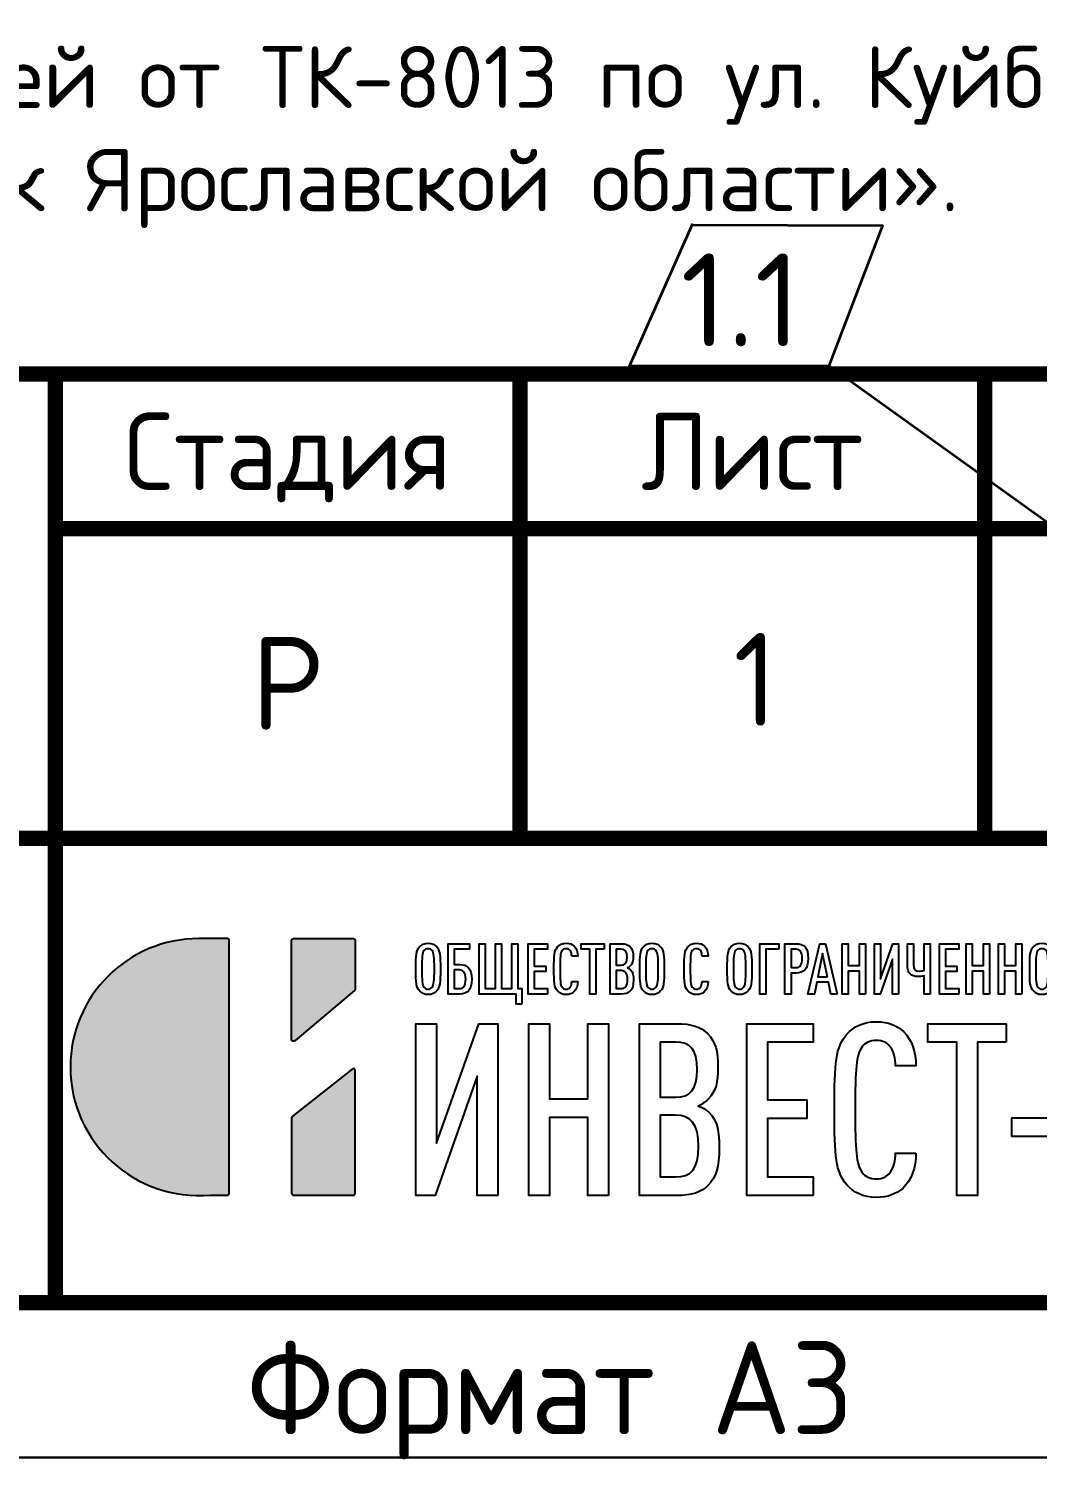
# Model space of a CAD drawing. Header units: metres. Extents: x -18 to 14983, y 1157 to 3877.
# Drawn here: x 13077.62 to 13110.18, y 2830.94 to 2877.15 of the extents above; entities that cross this region are included whole.
import ezdxf
from ezdxf.enums import TextEntityAlignment as Align

# ---------------------------------------------------------------- set-up
doc = ezdxf.new("R2010")
doc.units = ezdxf.units.M
doc.layers.add('Размерный', color=4, linetype='Continuous', lineweight=30)
doc.layers.add('Размеры на чертеже', color=250, linetype='Continuous', lineweight=25)
doc.styles.add('-ISOCPEUR-', font='isocpeur.ttf')
doc.styles.add('GOST', font='GOST_Common.ttf')

# ---------------------------------------------------------------- blocks, each defined once
blk = doc.blocks.new('Лого')
h = blk.add_hatch(color=151)
h.set_gradient(color1=(158, 191, 227), color2=(46, 54, 92), tint=1, name='HEMISPHERICAL')
edge = h.paths.add_edge_path()
edge.add_spline(control_points=[(0.349, 0.494), (-0.191, 0.447), (-0.657, 0.871), (-0.657, 1.415), (-0.657, 1.415), (-0.657, 1.925), (-0.243, 2.339), (0.267, 2.339), (0.267, 2.339), (0.267, 2.339), (0.471, 2.339), (0.471, 2.339), (0.471, 2.339), (0.479, 2.339), (0.485, 2.333), (0.485, 2.325), (0.485, 2.325), (0.485, 2.325), (0.485, 0.508), (0.485, 0.508), (0.485, 0.508), (0.485, 0.5), (0.479, 0.494), (0.471, 0.494), (0.471, 0.494), (0.471, 0.494), (0.35, 0.494), (0.35, 0.494), (0.35, 0.494), (0.35, 0.494), (0.349, 0.494), (0.349, 0.494)], knot_values=[0, 0, 0, 0, 0.111111, 0.111111, 0.111111, 0.111211, 0.222222, 0.222222, 0.222222, 0.222322, 0.333333, 0.333333, 0.333333, 0.333433, 0.444444, 0.444444, 0.444444, 0.444544, 0.555556, 0.555556, 0.555556, 0.555656, 0.666667, 0.666667, 0.666667, 0.666767, 0.777778, 0.777778, 0.777778, 0.777878, 1, 1, 1, 1], degree=3, periodic=0)
edge = h.paths.add_edge_path()
edge.add_spline(control_points=[(0.955, 1.604), (0.955, 1.604), (1.385, 1.966), (1.385, 1.966), (1.385, 1.966), (1.388, 1.969), (1.39, 1.972), (1.39, 1.976), (1.39, 1.976), (1.39, 1.976), (1.39, 2.325), (1.39, 2.325), (1.39, 2.325), (1.39, 2.333), (1.384, 2.339), (1.377, 2.339), (1.377, 2.339), (1.377, 2.339), (0.947, 2.339), (0.947, 2.339), (0.947, 2.339), (0.939, 2.339), (0.933, 2.333), (0.933, 2.325), (0.933, 2.325), (0.933, 2.325), (0.933, 1.614), (0.933, 1.614), (0.933, 1.614), (0.933, 1.609), (0.936, 1.604), (0.941, 1.602), (0.941, 1.602), (0.946, 1.6), (0.951, 1.601), (0.955, 1.604)], knot_values=[0, 0, 0, 0, 0.1, 0.1, 0.1, 0.1001, 0.2, 0.2, 0.2, 0.2001, 0.3, 0.3, 0.3, 0.3001, 0.4, 0.4, 0.4, 0.4001, 0.5, 0.5, 0.5, 0.5001, 0.6, 0.6, 0.6, 0.6001, 0.7, 0.7, 0.7, 0.7001, 0.8, 0.8, 0.8, 0.8001, 1, 1, 1, 1], degree=3, periodic=0)
edge = h.paths.add_edge_path()
edge.add_spline(control_points=[(0.938, 1.059), (0.938, 1.059), (1.369, 1.401), (1.369, 1.401), (1.369, 1.401), (1.373, 1.404), (1.378, 1.405), (1.383, 1.402), (1.383, 1.402), (1.387, 1.4), (1.39, 1.396), (1.39, 1.39), (1.39, 1.39), (1.39, 1.39), (1.39, 0.508), (1.39, 0.508), (1.39, 0.508), (1.39, 0.5), (1.384, 0.494), (1.377, 0.494), (1.377, 0.494), (1.377, 0.494), (0.947, 0.494), (0.947, 0.494), (0.947, 0.494), (0.939, 0.494), (0.933, 0.5), (0.933, 0.508), (0.933, 0.508), (0.933, 0.508), (0.933, 1.049), (0.933, 1.049), (0.933, 1.049), (0.933, 1.053), (0.935, 1.057), (0.938, 1.059)], knot_values=[0, 0, 0, 0, 0.1, 0.1, 0.1, 0.1001, 0.2, 0.2, 0.2, 0.2001, 0.3, 0.3, 0.3, 0.3001, 0.4, 0.4, 0.4, 0.4001, 0.5, 0.5, 0.5, 0.5001, 0.6, 0.6, 0.6, 0.6001, 0.7, 0.7, 0.7, 0.7001, 0.8, 0.8, 0.8, 0.8001, 1, 1, 1, 1], degree=3, periodic=0)
at = {"color": 159}
for points, knots in [([(0.349, 0.494), (-0.191, 0.447), (-0.657, 0.871), (-0.657, 1.415), (-0.657, 1.415), (-0.657, 1.925), (-0.243, 2.339), (0.267, 2.339), (0.267, 2.339), (0.267, 2.339), (0.471, 2.339), (0.471, 2.339), (0.471, 2.339), (0.479, 2.339), (0.485, 2.333), (0.485, 2.325), (0.485, 2.325), (0.485, 2.325), (0.485, 0.508), (0.485, 0.508), (0.485, 0.508), (0.485, 0.5), (0.479, 0.494), (0.471, 0.494), (0.471, 0.494), (0.471, 0.494), (0.35, 0.494), (0.35, 0.494), (0.35, 0.494), (0.35, 0.494), (0.349, 0.494), (0.349, 0.494)], [0, 0, 0, 0, 0.111111, 0.111111, 0.111111, 0.111111, 0.222222, 0.222222, 0.222222, 0.222222, 0.333333, 0.333333, 0.333333, 0.333333, 0.444444, 0.444444, 0.444444, 0.444444, 0.555556, 0.555556, 0.555556, 0.555556, 0.666667, 0.666667, 0.666667, 0.666667, 0.777778, 0.777778, 0.777778, 0.777778, 1, 1, 1, 1]), ([(0.955, 1.604), (0.955, 1.604), (1.385, 1.966), (1.385, 1.966), (1.385, 1.966), (1.388, 1.969), (1.39, 1.972), (1.39, 1.976), (1.39, 1.976), (1.39, 1.976), (1.39, 2.325), (1.39, 2.325), (1.39, 2.325), (1.39, 2.333), (1.384, 2.339), (1.377, 2.339), (1.377, 2.339), (1.377, 2.339), (0.947, 2.339), (0.947, 2.339), (0.947, 2.339), (0.939, 2.339), (0.933, 2.333), (0.933, 2.325), (0.933, 2.325), (0.933, 2.325), (0.933, 1.614), (0.933, 1.614), (0.933, 1.614), (0.933, 1.609), (0.936, 1.604), (0.941, 1.602), (0.941, 1.602), (0.946, 1.6), (0.951, 1.601), (0.955, 1.604)], [0, 0, 0, 0, 0.1, 0.1, 0.1, 0.1, 0.2, 0.2, 0.2, 0.2, 0.3, 0.3, 0.3, 0.3, 0.4, 0.4, 0.4, 0.4, 0.5, 0.5, 0.5, 0.5, 0.6, 0.6, 0.6, 0.6, 0.7, 0.7, 0.7, 0.7, 0.8, 0.8, 0.8, 0.8, 1, 1, 1, 1]), ([(2.002, 2.121), (2.002, 2.221), (1.999, 2.253), (1.976, 2.279), (1.976, 2.279), (1.962, 2.295), (1.942, 2.306), (1.914, 2.306), (1.914, 2.306), (1.885, 2.306), (1.866, 2.295), (1.852, 2.279), (1.852, 2.279), (1.829, 2.253), (1.826, 2.221), (1.826, 2.121), (1.826, 2.121), (1.826, 2.021), (1.829, 1.988), (1.852, 1.962), (1.852, 1.962), (1.866, 1.946), (1.885, 1.936), (1.914, 1.936), (1.914, 1.936), (1.942, 1.936), (1.962, 1.946), (1.976, 1.962), (1.976, 1.962), (1.999, 1.988), (2.002, 2.021), (2.002, 2.121)], [0, 0, 0, 0, 0.111111, 0.111111, 0.111111, 0.111111, 0.222222, 0.222222, 0.222222, 0.222222, 0.333333, 0.333333, 0.333333, 0.333333, 0.444444, 0.444444, 0.444444, 0.444444, 0.555556, 0.555556, 0.555556, 0.555556, 0.666667, 0.666667, 0.666667, 0.666667, 0.777778, 0.777778, 0.777778, 0.777778, 1, 1, 1, 1]), ([(1.959, 2.121), (1.959, 2.035), (1.956, 2.006), (1.943, 1.989), (1.943, 1.989), (1.937, 1.981), (1.928, 1.975), (1.914, 1.975), (1.914, 1.975), (1.9, 1.975), (1.89, 1.981), (1.884, 1.989), (1.884, 1.989), (1.871, 2.006), (1.869, 2.035), (1.869, 2.121), (1.869, 2.121), (1.869, 2.207), (1.871, 2.235), (1.884, 2.253), (1.884, 2.253), (1.89, 2.261), (1.9, 2.266), (1.914, 2.266), (1.914, 2.266), (1.928, 2.266), (1.937, 2.261), (1.943, 2.253), (1.943, 2.253), (1.956, 2.235), (1.959, 2.207), (1.959, 2.121)], [0, 0, 0, 0, 0.111111, 0.111111, 0.111111, 0.111111, 0.222222, 0.222222, 0.222222, 0.222222, 0.333333, 0.333333, 0.333333, 0.333333, 0.444444, 0.444444, 0.444444, 0.444444, 0.555556, 0.555556, 0.555556, 0.555556, 0.666667, 0.666667, 0.666667, 0.666667, 0.777778, 0.777778, 0.777778, 0.777778, 1, 1, 1, 1]), ([(2.228, 2.046), (2.228, 2.126), (2.196, 2.152), (2.141, 2.152), (2.141, 2.152), (2.141, 2.152), (2.102, 2.152), (2.102, 2.152), (2.102, 2.152), (2.102, 2.152), (2.102, 2.262), (2.102, 2.262), (2.102, 2.262), (2.102, 2.262), (2.212, 2.262), (2.212, 2.262), (2.212, 2.262), (2.212, 2.262), (2.212, 2.302), (2.212, 2.302), (2.212, 2.302), (2.212, 2.302), (2.059, 2.302), (2.059, 2.302), (2.059, 2.302), (2.059, 2.302), (2.059, 1.94), (2.059, 1.94), (2.059, 1.94), (2.059, 1.94), (2.141, 1.94), (2.141, 1.94), (2.141, 1.94), (2.195, 1.94), (2.228, 1.966), (2.228, 2.046)], [0, 0, 0, 0, 0.1, 0.1, 0.1, 0.1, 0.2, 0.2, 0.2, 0.2, 0.3, 0.3, 0.3, 0.3, 0.4, 0.4, 0.4, 0.4, 0.5, 0.5, 0.5, 0.5, 0.6, 0.6, 0.6, 0.6, 0.7, 0.7, 0.7, 0.7, 0.8, 0.8, 0.8, 0.8, 1, 1, 1, 1]), ([(2.587, 1.868), (2.587, 1.868), (2.587, 1.979), (2.587, 1.979), (2.587, 1.979), (2.587, 1.979), (2.559, 1.979), (2.559, 1.979), (2.559, 1.979), (2.559, 1.979), (2.559, 2.302), (2.559, 2.302), (2.559, 2.302), (2.559, 2.302), (2.515, 2.302), (2.515, 2.302), (2.515, 2.302), (2.515, 2.302), (2.515, 1.979), (2.515, 1.979), (2.515, 1.979), (2.515, 1.979), (2.442, 1.979), (2.442, 1.979), (2.442, 1.979), (2.442, 1.979), (2.442, 2.302), (2.442, 2.302), (2.442, 2.302), (2.442, 2.302), (2.398, 2.302), (2.398, 2.302), (2.398, 2.302), (2.398, 2.302), (2.398, 1.979), (2.398, 1.979), (2.398, 1.979), (2.398, 1.979), (2.325, 1.979), (2.325, 1.979), (2.325, 1.979), (2.325, 1.979), (2.325, 2.302), (2.325, 2.302), (2.325, 2.302), (2.325, 2.302), (2.282, 2.302), (2.282, 2.302), (2.282, 2.302), (2.282, 2.302), (2.282, 1.94), (2.282, 1.94), (2.282, 1.94), (2.282, 1.94), (2.546, 1.94), (2.546, 1.94), (2.546, 1.94), (2.546, 1.94), (2.546, 1.868), (2.546, 1.868), (2.546, 1.868), (2.546, 1.868), (2.587, 1.868), (2.587, 1.868)], [0, 0, 0, 0, 0.058824, 0.058824, 0.058824, 0.058824, 0.117647, 0.117647, 0.117647, 0.117647, 0.176471, 0.176471, 0.176471, 0.176471, 0.235294, 0.235294, 0.235294, 0.235294, 0.294118, 0.294118, 0.294118, 0.294118, 0.352941, 0.352941, 0.352941, 0.352941, 0.411765, 0.411765, 0.411765, 0.411765, 0.470588, 0.470588, 0.470588, 0.470588, 0.529412, 0.529412, 0.529412, 0.529412, 0.588235, 0.588235, 0.588235, 0.588235, 0.647059, 0.647059, 0.647059, 0.647059, 0.705882, 0.705882, 0.705882, 0.705882, 0.764706, 0.764706, 0.764706, 0.764706, 0.823529, 0.823529, 0.823529, 0.823529, 0.882353, 0.882353, 0.882353, 0.882353, 1, 1, 1, 1]), ([(2.773, 1.94), (2.773, 1.94), (2.773, 1.979), (2.773, 1.979), (2.773, 1.979), (2.773, 1.979), (2.677, 1.979), (2.677, 1.979), (2.677, 1.979), (2.677, 1.979), (2.677, 2.102), (2.677, 2.102), (2.677, 2.102), (2.677, 2.102), (2.76, 2.102), (2.76, 2.102), (2.76, 2.102), (2.76, 2.102), (2.76, 2.141), (2.76, 2.141), (2.76, 2.141), (2.76, 2.141), (2.677, 2.141), (2.677, 2.141), (2.677, 2.141), (2.677, 2.141), (2.677, 2.262), (2.677, 2.262), (2.677, 2.262), (2.677, 2.262), (2.773, 2.262), (2.773, 2.262), (2.773, 2.262), (2.773, 2.262), (2.773, 2.302), (2.773, 2.302), (2.773, 2.302), (2.773, 2.302), (2.634, 2.302), (2.634, 2.302), (2.634, 2.302), (2.634, 2.302), (2.634, 1.94), (2.634, 1.94), (2.634, 1.94), (2.634, 1.94), (2.773, 1.94), (2.773, 1.94)], [0, 0, 0, 0, 0.076923, 0.076923, 0.076923, 0.076923, 0.153846, 0.153846, 0.153846, 0.153846, 0.230769, 0.230769, 0.230769, 0.230769, 0.307692, 0.307692, 0.307692, 0.307692, 0.384615, 0.384615, 0.384615, 0.384615, 0.461538, 0.461538, 0.461538, 0.461538, 0.538462, 0.538462, 0.538462, 0.538462, 0.615385, 0.615385, 0.615385, 0.615385, 0.692308, 0.692308, 0.692308, 0.692308, 0.769231, 0.769231, 0.769231, 0.769231, 0.846154, 0.846154, 0.846154, 0.846154, 1, 1, 1, 1]), ([(2.99, 2.029), (2.99, 2.029), (2.946, 2.029), (2.946, 2.029), (2.946, 2.029), (2.946, 2.014), (2.943, 1.998), (2.935, 1.988), (2.935, 1.988), (2.929, 1.981), (2.92, 1.975), (2.906, 1.975), (2.906, 1.975), (2.892, 1.975), (2.882, 1.981), (2.876, 1.989), (2.876, 1.989), (2.864, 2.006), (2.862, 2.035), (2.862, 2.121), (2.862, 2.121), (2.862, 2.207), (2.864, 2.235), (2.876, 2.253), (2.876, 2.253), (2.882, 2.261), (2.892, 2.266), (2.906, 2.266), (2.906, 2.266), (2.92, 2.266), (2.929, 2.261), (2.935, 2.254), (2.935, 2.254), (2.943, 2.243), (2.946, 2.228), (2.946, 2.213), (2.946, 2.213), (2.946, 2.213), (2.99, 2.213), (2.99, 2.213), (2.99, 2.213), (2.989, 2.242), (2.981, 2.268), (2.964, 2.284), (2.964, 2.284), (2.95, 2.298), (2.932, 2.306), (2.906, 2.306), (2.906, 2.306), (2.878, 2.306), (2.858, 2.295), (2.844, 2.279), (2.844, 2.279), (2.821, 2.252), (2.818, 2.221), (2.818, 2.121), (2.818, 2.121), (2.818, 2.021), (2.821, 1.99), (2.844, 1.962), (2.844, 1.962), (2.858, 1.946), (2.878, 1.936), (2.906, 1.936), (2.906, 1.936), (2.93, 1.936), (2.948, 1.943), (2.962, 1.956), (2.962, 1.956), (2.98, 1.972), (2.989, 1.999), (2.99, 2.029)], [0, 0, 0, 0, 0.052632, 0.052632, 0.052632, 0.052632, 0.105263, 0.105263, 0.105263, 0.105263, 0.157895, 0.157895, 0.157895, 0.157895, 0.210526, 0.210526, 0.210526, 0.210526, 0.263158, 0.263158, 0.263158, 0.263158, 0.315789, 0.315789, 0.315789, 0.315789, 0.368421, 0.368421, 0.368421, 0.368421, 0.421053, 0.421053, 0.421053, 0.421053, 0.473684, 0.473684, 0.473684, 0.473684, 0.526316, 0.526316, 0.526316, 0.526316, 0.578947, 0.578947, 0.578947, 0.578947, 0.631579, 0.631579, 0.631579, 0.631579, 0.684211, 0.684211, 0.684211, 0.684211, 0.736842, 0.736842, 0.736842, 0.736842, 0.789474, 0.789474, 0.789474, 0.789474, 0.842105, 0.842105, 0.842105, 0.842105, 0.894737, 0.894737, 0.894737, 0.894737, 1, 1, 1, 1]), ([(3.18, 2.262), (3.18, 2.262), (3.18, 2.302), (3.18, 2.302), (3.18, 2.302), (3.18, 2.302), (3.015, 2.302), (3.015, 2.302), (3.015, 2.302), (3.015, 2.302), (3.015, 2.262), (3.015, 2.262), (3.015, 2.262), (3.015, 2.262), (3.075, 2.262), (3.075, 2.262), (3.075, 2.262), (3.075, 2.262), (3.075, 1.94), (3.075, 1.94), (3.075, 1.94), (3.075, 1.94), (3.119, 1.94), (3.119, 1.94), (3.119, 1.94), (3.119, 1.94), (3.119, 2.262), (3.119, 2.262), (3.119, 2.262), (3.119, 2.262), (3.18, 2.262), (3.18, 2.262)], [0, 0, 0, 0, 0.111111, 0.111111, 0.111111, 0.111111, 0.222222, 0.222222, 0.222222, 0.222222, 0.333333, 0.333333, 0.333333, 0.333333, 0.444444, 0.444444, 0.444444, 0.444444, 0.555556, 0.555556, 0.555556, 0.555556, 0.666667, 0.666667, 0.666667, 0.666667, 0.777778, 0.777778, 0.777778, 0.777778, 1, 1, 1, 1]), ([(3.39, 2.041), (3.39, 2.072), (3.387, 2.097), (3.369, 2.115), (3.369, 2.115), (3.362, 2.121), (3.354, 2.126), (3.346, 2.128), (3.346, 2.128), (3.353, 2.131), (3.36, 2.136), (3.367, 2.142), (3.367, 2.142), (3.384, 2.159), (3.388, 2.181), (3.388, 2.207), (3.388, 2.207), (3.388, 2.246), (3.382, 2.263), (3.367, 2.28), (3.367, 2.28), (3.352, 2.295), (3.333, 2.302), (3.301, 2.302), (3.301, 2.302), (3.301, 2.302), (3.223, 2.302), (3.223, 2.302), (3.223, 2.302), (3.223, 2.302), (3.223, 1.94), (3.223, 1.94), (3.223, 1.94), (3.223, 1.94), (3.301, 1.94), (3.301, 1.94), (3.301, 1.94), (3.333, 1.94), (3.352, 1.946), (3.367, 1.962), (3.367, 1.962), (3.383, 1.978), (3.39, 1.998), (3.39, 2.041)], [0, 0, 0, 0, 0.083333, 0.083333, 0.083333, 0.083333, 0.166667, 0.166667, 0.166667, 0.166667, 0.25, 0.25, 0.25, 0.25, 0.333333, 0.333333, 0.333333, 0.333333, 0.416667, 0.416667, 0.416667, 0.416667, 0.5, 0.5, 0.5, 0.5, 0.583333, 0.583333, 0.583333, 0.583333, 0.666667, 0.666667, 0.666667, 0.666667, 0.75, 0.75, 0.75, 0.75, 0.833333, 0.833333, 0.833333, 0.833333, 1, 1, 1, 1]), ([(3.611, 2.121), (3.611, 2.221), (3.608, 2.253), (3.585, 2.279), (3.585, 2.279), (3.571, 2.295), (3.551, 2.306), (3.523, 2.306), (3.523, 2.306), (3.495, 2.306), (3.475, 2.295), (3.461, 2.279), (3.461, 2.279), (3.438, 2.253), (3.435, 2.221), (3.435, 2.121), (3.435, 2.121), (3.435, 2.021), (3.438, 1.988), (3.461, 1.962), (3.461, 1.962), (3.475, 1.946), (3.495, 1.936), (3.523, 1.936), (3.523, 1.936), (3.551, 1.936), (3.571, 1.946), (3.585, 1.962), (3.585, 1.962), (3.608, 1.988), (3.611, 2.021), (3.611, 2.121)], [0, 0, 0, 0, 0.111111, 0.111111, 0.111111, 0.111111, 0.222222, 0.222222, 0.222222, 0.222222, 0.333333, 0.333333, 0.333333, 0.333333, 0.444444, 0.444444, 0.444444, 0.444444, 0.555556, 0.555556, 0.555556, 0.555556, 0.666667, 0.666667, 0.666667, 0.666667, 0.777778, 0.777778, 0.777778, 0.777778, 1, 1, 1, 1]), ([(3.568, 2.121), (3.568, 2.035), (3.565, 2.006), (3.552, 1.989), (3.552, 1.989), (3.546, 1.981), (3.537, 1.975), (3.523, 1.975), (3.523, 1.975), (3.509, 1.975), (3.499, 1.981), (3.493, 1.989), (3.493, 1.989), (3.48, 2.006), (3.478, 2.035), (3.478, 2.121), (3.478, 2.121), (3.478, 2.207), (3.48, 2.235), (3.493, 2.253), (3.493, 2.253), (3.499, 2.261), (3.509, 2.266), (3.523, 2.266), (3.523, 2.266), (3.537, 2.266), (3.546, 2.261), (3.552, 2.253), (3.552, 2.253), (3.565, 2.235), (3.568, 2.207), (3.568, 2.121)], [0, 0, 0, 0, 0.111111, 0.111111, 0.111111, 0.111111, 0.222222, 0.222222, 0.222222, 0.222222, 0.333333, 0.333333, 0.333333, 0.333333, 0.444444, 0.444444, 0.444444, 0.444444, 0.555556, 0.555556, 0.555556, 0.555556, 0.666667, 0.666667, 0.666667, 0.666667, 0.777778, 0.777778, 0.777778, 0.777778, 1, 1, 1, 1]), ([(3.926, 2.029), (3.926, 2.029), (3.883, 2.029), (3.883, 2.029), (3.883, 2.029), (3.882, 2.014), (3.879, 1.998), (3.871, 1.988), (3.871, 1.988), (3.865, 1.981), (3.856, 1.975), (3.842, 1.975), (3.842, 1.975), (3.828, 1.975), (3.819, 1.981), (3.812, 1.989), (3.812, 1.989), (3.8, 2.006), (3.798, 2.035), (3.798, 2.121), (3.798, 2.121), (3.798, 2.207), (3.8, 2.235), (3.812, 2.253), (3.812, 2.253), (3.819, 2.261), (3.828, 2.266), (3.842, 2.266), (3.842, 2.266), (3.856, 2.266), (3.865, 2.261), (3.871, 2.254), (3.871, 2.254), (3.88, 2.243), (3.882, 2.228), (3.883, 2.213), (3.883, 2.213), (3.883, 2.213), (3.926, 2.213), (3.926, 2.213), (3.926, 2.213), (3.925, 2.242), (3.917, 2.268), (3.9, 2.284), (3.9, 2.284), (3.886, 2.298), (3.868, 2.306), (3.842, 2.306), (3.842, 2.306), (3.814, 2.306), (3.794, 2.295), (3.78, 2.279), (3.78, 2.279), (3.757, 2.252), (3.754, 2.221), (3.754, 2.121), (3.754, 2.121), (3.754, 2.021), (3.757, 1.99), (3.78, 1.962), (3.78, 1.962), (3.794, 1.946), (3.814, 1.936), (3.842, 1.936), (3.842, 1.936), (3.866, 1.936), (3.884, 1.943), (3.898, 1.956), (3.898, 1.956), (3.916, 1.972), (3.925, 1.999), (3.926, 2.029)], [0, 0, 0, 0, 0.052632, 0.052632, 0.052632, 0.052632, 0.105263, 0.105263, 0.105263, 0.105263, 0.157895, 0.157895, 0.157895, 0.157895, 0.210526, 0.210526, 0.210526, 0.210526, 0.263158, 0.263158, 0.263158, 0.263158, 0.315789, 0.315789, 0.315789, 0.315789, 0.368421, 0.368421, 0.368421, 0.368421, 0.421053, 0.421053, 0.421053, 0.421053, 0.473684, 0.473684, 0.473684, 0.473684, 0.526316, 0.526316, 0.526316, 0.526316, 0.578947, 0.578947, 0.578947, 0.578947, 0.631579, 0.631579, 0.631579, 0.631579, 0.684211, 0.684211, 0.684211, 0.684211, 0.736842, 0.736842, 0.736842, 0.736842, 0.789474, 0.789474, 0.789474, 0.789474, 0.842105, 0.842105, 0.842105, 0.842105, 0.894737, 0.894737, 0.894737, 0.894737, 1, 1, 1, 1]), ([(4.241, 2.121), (4.241, 2.221), (4.238, 2.253), (4.214, 2.279), (4.214, 2.279), (4.2, 2.295), (4.181, 2.306), (4.152, 2.306), (4.152, 2.306), (4.124, 2.306), (4.105, 2.295), (4.09, 2.279), (4.09, 2.279), (4.067, 2.253), (4.064, 2.221), (4.064, 2.121), (4.064, 2.121), (4.064, 2.021), (4.067, 1.988), (4.09, 1.962), (4.09, 1.962), (4.105, 1.946), (4.124, 1.936), (4.152, 1.936), (4.152, 1.936), (4.181, 1.936), (4.2, 1.946), (4.214, 1.962), (4.214, 1.962), (4.238, 1.988), (4.241, 2.021), (4.241, 2.121)], [0, 0, 0, 0, 0.111111, 0.111111, 0.111111, 0.111111, 0.222222, 0.222222, 0.222222, 0.222222, 0.333333, 0.333333, 0.333333, 0.333333, 0.444444, 0.444444, 0.444444, 0.444444, 0.555556, 0.555556, 0.555556, 0.555556, 0.666667, 0.666667, 0.666667, 0.666667, 0.777778, 0.777778, 0.777778, 0.777778, 1, 1, 1, 1]), ([(4.197, 2.121), (4.197, 2.035), (4.194, 2.006), (4.182, 1.989), (4.182, 1.989), (4.176, 1.981), (4.167, 1.975), (4.152, 1.975), (4.152, 1.975), (4.138, 1.975), (4.128, 1.981), (4.122, 1.989), (4.122, 1.989), (4.11, 2.006), (4.108, 2.035), (4.108, 2.121), (4.108, 2.121), (4.108, 2.207), (4.11, 2.235), (4.122, 2.253), (4.122, 2.253), (4.128, 2.261), (4.138, 2.266), (4.152, 2.266), (4.152, 2.266), (4.167, 2.266), (4.176, 2.261), (4.182, 2.253), (4.182, 2.253), (4.194, 2.235), (4.197, 2.207), (4.197, 2.121)], [0, 0, 0, 0, 0.111111, 0.111111, 0.111111, 0.111111, 0.222222, 0.222222, 0.222222, 0.222222, 0.333333, 0.333333, 0.333333, 0.333333, 0.444444, 0.444444, 0.444444, 0.444444, 0.555556, 0.555556, 0.555556, 0.555556, 0.666667, 0.666667, 0.666667, 0.666667, 0.777778, 0.777778, 0.777778, 0.777778, 1, 1, 1, 1]), ([(4.434, 2.262), (4.434, 2.262), (4.434, 2.302), (4.434, 2.302), (4.434, 2.302), (4.434, 2.302), (4.297, 2.302), (4.297, 2.302), (4.297, 2.302), (4.297, 2.302), (4.297, 1.94), (4.297, 1.94), (4.297, 1.94), (4.297, 1.94), (4.341, 1.94), (4.341, 1.94), (4.341, 1.94), (4.341, 1.94), (4.341, 2.262), (4.341, 2.262), (4.341, 2.262), (4.341, 2.262), (4.434, 2.262), (4.434, 2.262)], [0, 0, 0, 0, 0.142857, 0.142857, 0.142857, 0.142857, 0.285714, 0.285714, 0.285714, 0.285714, 0.428571, 0.428571, 0.428571, 0.428571, 0.571429, 0.571429, 0.571429, 0.571429, 0.714286, 0.714286, 0.714286, 0.714286, 1, 1, 1, 1]), ([(4.645, 2.196), (4.645, 2.276), (4.614, 2.302), (4.56, 2.302), (4.56, 2.302), (4.56, 2.302), (4.478, 2.302), (4.478, 2.302), (4.478, 2.302), (4.478, 2.302), (4.478, 1.94), (4.478, 1.94), (4.478, 1.94), (4.478, 1.94), (4.522, 1.94), (4.522, 1.94), (4.522, 1.94), (4.522, 1.94), (4.522, 2.091), (4.522, 2.091), (4.522, 2.091), (4.522, 2.091), (4.56, 2.091), (4.56, 2.091), (4.56, 2.091), (4.613, 2.091), (4.645, 2.117), (4.645, 2.196)], [0, 0, 0, 0, 0.125, 0.125, 0.125, 0.125, 0.25, 0.25, 0.25, 0.25, 0.375, 0.375, 0.375, 0.375, 0.5, 0.5, 0.5, 0.5, 0.625, 0.625, 0.625, 0.625, 0.75, 0.75, 0.75, 0.75, 1, 1, 1, 1]), ([(4.854, 1.94), (4.854, 1.94), (4.77, 2.302), (4.77, 2.302), (4.77, 2.302), (4.77, 2.302), (4.728, 2.302), (4.728, 2.302), (4.728, 2.302), (4.728, 2.302), (4.644, 1.94), (4.644, 1.94), (4.644, 1.94), (4.644, 1.94), (4.69, 1.94), (4.69, 1.94), (4.69, 1.94), (4.69, 1.94), (4.707, 2.025), (4.707, 2.025), (4.707, 2.025), (4.707, 2.025), (4.791, 2.025), (4.791, 2.025), (4.791, 2.025), (4.791, 2.025), (4.808, 1.94), (4.808, 1.94), (4.808, 1.94), (4.808, 1.94), (4.854, 1.94), (4.854, 1.94)], [0, 0, 0, 0, 0.111111, 0.111111, 0.111111, 0.111111, 0.222222, 0.222222, 0.222222, 0.222222, 0.333333, 0.333333, 0.333333, 0.333333, 0.444444, 0.444444, 0.444444, 0.444444, 0.555556, 0.555556, 0.555556, 0.555556, 0.666667, 0.666667, 0.666667, 0.666667, 0.777778, 0.777778, 0.777778, 0.777778, 1, 1, 1, 1]), ([(5.057, 1.94), (5.057, 1.94), (5.057, 2.302), (5.057, 2.302), (5.057, 2.302), (5.057, 2.302), (5.013, 2.302), (5.013, 2.302), (5.013, 2.302), (5.013, 2.302), (5.013, 2.144), (5.013, 2.144), (5.013, 2.144), (5.013, 2.144), (4.933, 2.144), (4.933, 2.144), (4.933, 2.144), (4.933, 2.144), (4.933, 2.302), (4.933, 2.302), (4.933, 2.302), (4.933, 2.302), (4.889, 2.302), (4.889, 2.302), (4.889, 2.302), (4.889, 2.302), (4.889, 1.94), (4.889, 1.94), (4.889, 1.94), (4.889, 1.94), (4.933, 1.94), (4.933, 1.94), (4.933, 1.94), (4.933, 1.94), (4.933, 2.104), (4.933, 2.104), (4.933, 2.104), (4.933, 2.104), (5.013, 2.104), (5.013, 2.104), (5.013, 2.104), (5.013, 2.104), (5.013, 1.94), (5.013, 1.94), (5.013, 1.94), (5.013, 1.94), (5.057, 1.94), (5.057, 1.94)], [0, 0, 0, 0, 0.076923, 0.076923, 0.076923, 0.076923, 0.153846, 0.153846, 0.153846, 0.153846, 0.230769, 0.230769, 0.230769, 0.230769, 0.307692, 0.307692, 0.307692, 0.307692, 0.384615, 0.384615, 0.384615, 0.384615, 0.461538, 0.461538, 0.461538, 0.461538, 0.538462, 0.538462, 0.538462, 0.538462, 0.615385, 0.615385, 0.615385, 0.615385, 0.692308, 0.692308, 0.692308, 0.692308, 0.769231, 0.769231, 0.769231, 0.769231, 0.846154, 0.846154, 0.846154, 0.846154, 1, 1, 1, 1]), ([(5.295, 1.94), (5.295, 1.94), (5.295, 2.302), (5.295, 2.302), (5.295, 2.302), (5.295, 2.302), (5.254, 2.302), (5.254, 2.302), (5.254, 2.302), (5.254, 2.302), (5.166, 2.05), (5.166, 2.05), (5.166, 2.05), (5.166, 2.05), (5.166, 2.302), (5.166, 2.302), (5.166, 2.302), (5.166, 2.302), (5.122, 2.302), (5.122, 2.302), (5.122, 2.302), (5.122, 2.302), (5.122, 1.94), (5.122, 1.94), (5.122, 1.94), (5.122, 1.94), (5.163, 1.94), (5.163, 1.94), (5.163, 1.94), (5.163, 1.94), (5.251, 2.191), (5.251, 2.191), (5.251, 2.191), (5.251, 2.191), (5.251, 1.94), (5.251, 1.94), (5.251, 1.94), (5.251, 1.94), (5.295, 1.94), (5.295, 1.94)], [0, 0, 0, 0, 0.090909, 0.090909, 0.090909, 0.090909, 0.181818, 0.181818, 0.181818, 0.181818, 0.272727, 0.272727, 0.272727, 0.272727, 0.363636, 0.363636, 0.363636, 0.363636, 0.454545, 0.454545, 0.454545, 0.454545, 0.545455, 0.545455, 0.545455, 0.545455, 0.636364, 0.636364, 0.636364, 0.636364, 0.727273, 0.727273, 0.727273, 0.727273, 0.818182, 0.818182, 0.818182, 0.818182, 1, 1, 1, 1]), ([(5.523, 1.94), (5.523, 1.94), (5.523, 2.302), (5.523, 2.302), (5.523, 2.302), (5.523, 2.302), (5.479, 2.302), (5.479, 2.302), (5.479, 2.302), (5.479, 2.302), (5.479, 2.109), (5.479, 2.109), (5.479, 2.109), (5.466, 2.106), (5.455, 2.105), (5.44, 2.105), (5.44, 2.105), (5.416, 2.105), (5.401, 2.114), (5.401, 2.153), (5.401, 2.153), (5.401, 2.153), (5.401, 2.302), (5.401, 2.302), (5.401, 2.302), (5.401, 2.302), (5.358, 2.302), (5.358, 2.302), (5.358, 2.302), (5.358, 2.302), (5.358, 2.149), (5.358, 2.149), (5.358, 2.149), (5.358, 2.087), (5.384, 2.066), (5.434, 2.066), (5.434, 2.066), (5.448, 2.066), (5.463, 2.067), (5.479, 2.07), (5.479, 2.07), (5.479, 2.07), (5.479, 1.94), (5.479, 1.94), (5.479, 1.94), (5.479, 1.94), (5.523, 1.94), (5.523, 1.94)], [0, 0, 0, 0, 0.076923, 0.076923, 0.076923, 0.076923, 0.153846, 0.153846, 0.153846, 0.153846, 0.230769, 0.230769, 0.230769, 0.230769, 0.307692, 0.307692, 0.307692, 0.307692, 0.384615, 0.384615, 0.384615, 0.384615, 0.461538, 0.461538, 0.461538, 0.461538, 0.538462, 0.538462, 0.538462, 0.538462, 0.615385, 0.615385, 0.615385, 0.615385, 0.692308, 0.692308, 0.692308, 0.692308, 0.769231, 0.769231, 0.769231, 0.769231, 0.846154, 0.846154, 0.846154, 0.846154, 1, 1, 1, 1]), ([(5.727, 1.94), (5.727, 1.94), (5.727, 1.979), (5.727, 1.979), (5.727, 1.979), (5.727, 1.979), (5.631, 1.979), (5.631, 1.979), (5.631, 1.979), (5.631, 1.979), (5.631, 2.102), (5.631, 2.102), (5.631, 2.102), (5.631, 2.102), (5.714, 2.102), (5.714, 2.102), (5.714, 2.102), (5.714, 2.102), (5.714, 2.141), (5.714, 2.141), (5.714, 2.141), (5.714, 2.141), (5.631, 2.141), (5.631, 2.141), (5.631, 2.141), (5.631, 2.141), (5.631, 2.262), (5.631, 2.262), (5.631, 2.262), (5.631, 2.262), (5.727, 2.262), (5.727, 2.262), (5.727, 2.262), (5.727, 2.262), (5.727, 2.302), (5.727, 2.302), (5.727, 2.302), (5.727, 2.302), (5.588, 2.302), (5.588, 2.302), (5.588, 2.302), (5.588, 2.302), (5.588, 1.94), (5.588, 1.94), (5.588, 1.94), (5.588, 1.94), (5.727, 1.94), (5.727, 1.94)], [0, 0, 0, 0, 0.076923, 0.076923, 0.076923, 0.076923, 0.153846, 0.153846, 0.153846, 0.153846, 0.230769, 0.230769, 0.230769, 0.230769, 0.307692, 0.307692, 0.307692, 0.307692, 0.384615, 0.384615, 0.384615, 0.384615, 0.461538, 0.461538, 0.461538, 0.461538, 0.538462, 0.538462, 0.538462, 0.538462, 0.615385, 0.615385, 0.615385, 0.615385, 0.692308, 0.692308, 0.692308, 0.692308, 0.769231, 0.769231, 0.769231, 0.769231, 0.846154, 0.846154, 0.846154, 0.846154, 1, 1, 1, 1]), ([(5.948, 1.94), (5.948, 1.94), (5.948, 2.302), (5.948, 2.302), (5.948, 2.302), (5.948, 2.302), (5.905, 2.302), (5.905, 2.302), (5.905, 2.302), (5.905, 2.302), (5.905, 2.144), (5.905, 2.144), (5.905, 2.144), (5.905, 2.144), (5.824, 2.144), (5.824, 2.144), (5.824, 2.144), (5.824, 2.144), (5.824, 2.302), (5.824, 2.302), (5.824, 2.302), (5.824, 2.302), (5.781, 2.302), (5.781, 2.302), (5.781, 2.302), (5.781, 2.302), (5.781, 1.94), (5.781, 1.94), (5.781, 1.94), (5.781, 1.94), (5.824, 1.94), (5.824, 1.94), (5.824, 1.94), (5.824, 1.94), (5.824, 2.104), (5.824, 2.104), (5.824, 2.104), (5.824, 2.104), (5.905, 2.104), (5.905, 2.104), (5.905, 2.104), (5.905, 2.104), (5.905, 1.94), (5.905, 1.94), (5.905, 1.94), (5.905, 1.94), (5.948, 1.94), (5.948, 1.94)], [0, 0, 0, 0, 0.076923, 0.076923, 0.076923, 0.076923, 0.153846, 0.153846, 0.153846, 0.153846, 0.230769, 0.230769, 0.230769, 0.230769, 0.307692, 0.307692, 0.307692, 0.307692, 0.384615, 0.384615, 0.384615, 0.384615, 0.461538, 0.461538, 0.461538, 0.461538, 0.538462, 0.538462, 0.538462, 0.538462, 0.615385, 0.615385, 0.615385, 0.615385, 0.692308, 0.692308, 0.692308, 0.692308, 0.769231, 0.769231, 0.769231, 0.769231, 0.846154, 0.846154, 0.846154, 0.846154, 1, 1, 1, 1]), ([(6.181, 1.94), (6.181, 1.94), (6.181, 2.302), (6.181, 2.302), (6.181, 2.302), (6.181, 2.302), (6.137, 2.302), (6.137, 2.302), (6.137, 2.302), (6.137, 2.302), (6.137, 2.144), (6.137, 2.144), (6.137, 2.144), (6.137, 2.144), (6.057, 2.144), (6.057, 2.144), (6.057, 2.144), (6.057, 2.144), (6.057, 2.302), (6.057, 2.302), (6.057, 2.302), (6.057, 2.302), (6.013, 2.302), (6.013, 2.302), (6.013, 2.302), (6.013, 2.302), (6.013, 1.94), (6.013, 1.94), (6.013, 1.94), (6.013, 1.94), (6.057, 1.94), (6.057, 1.94), (6.057, 1.94), (6.057, 1.94), (6.057, 2.104), (6.057, 2.104), (6.057, 2.104), (6.057, 2.104), (6.137, 2.104), (6.137, 2.104), (6.137, 2.104), (6.137, 2.104), (6.137, 1.94), (6.137, 1.94), (6.137, 1.94), (6.137, 1.94), (6.181, 1.94), (6.181, 1.94)], [0, 0, 0, 0, 0.076923, 0.076923, 0.076923, 0.076923, 0.153846, 0.153846, 0.153846, 0.153846, 0.230769, 0.230769, 0.230769, 0.230769, 0.307692, 0.307692, 0.307692, 0.307692, 0.384615, 0.384615, 0.384615, 0.384615, 0.461538, 0.461538, 0.461538, 0.461538, 0.538462, 0.538462, 0.538462, 0.538462, 0.615385, 0.615385, 0.615385, 0.615385, 0.692308, 0.692308, 0.692308, 0.692308, 0.769231, 0.769231, 0.769231, 0.769231, 0.846154, 0.846154, 0.846154, 0.846154, 1, 1, 1, 1]), ([(6.414, 2.121), (6.414, 2.221), (6.411, 2.253), (6.388, 2.279), (6.388, 2.279), (6.373, 2.295), (6.354, 2.306), (6.326, 2.306), (6.326, 2.306), (6.297, 2.306), (6.278, 2.295), (6.264, 2.279), (6.264, 2.279), (6.24, 2.253), (6.237, 2.221), (6.237, 2.121), (6.237, 2.121), (6.237, 2.021), (6.24, 1.988), (6.264, 1.962), (6.264, 1.962), (6.278, 1.946), (6.297, 1.936), (6.326, 1.936), (6.326, 1.936), (6.354, 1.936), (6.373, 1.946), (6.388, 1.962), (6.388, 1.962), (6.411, 1.988), (6.414, 2.021), (6.414, 2.121)], [0, 0, 0, 0, 0.111111, 0.111111, 0.111111, 0.111111, 0.222222, 0.222222, 0.222222, 0.222222, 0.333333, 0.333333, 0.333333, 0.333333, 0.444444, 0.444444, 0.444444, 0.444444, 0.555556, 0.555556, 0.555556, 0.555556, 0.666667, 0.666667, 0.666667, 0.666667, 0.777778, 0.777778, 0.777778, 0.777778, 1, 1, 1, 1]), ([(6.37, 2.121), (6.37, 2.035), (6.368, 2.006), (6.355, 1.989), (6.355, 1.989), (6.349, 1.981), (6.34, 1.975), (6.326, 1.975), (6.326, 1.975), (6.311, 1.975), (6.302, 1.981), (6.296, 1.989), (6.296, 1.989), (6.283, 2.006), (6.281, 2.035), (6.281, 2.121), (6.281, 2.121), (6.281, 2.207), (6.283, 2.235), (6.296, 2.253), (6.296, 2.253), (6.302, 2.261), (6.311, 2.266), (6.326, 2.266), (6.326, 2.266), (6.34, 2.266), (6.349, 2.261), (6.355, 2.253), (6.355, 2.253), (6.368, 2.235), (6.37, 2.207), (6.37, 2.121)], [0, 0, 0, 0, 0.111111, 0.111111, 0.111111, 0.111111, 0.222222, 0.222222, 0.222222, 0.222222, 0.333333, 0.333333, 0.333333, 0.333333, 0.444444, 0.444444, 0.444444, 0.444444, 0.555556, 0.555556, 0.555556, 0.555556, 0.666667, 0.666667, 0.666667, 0.666667, 0.777778, 0.777778, 0.777778, 0.777778, 1, 1, 1, 1]), ([(3.344, 2.205), (3.344, 2.163), (3.329, 2.147), (3.298, 2.147), (3.298, 2.147), (3.298, 2.147), (3.266, 2.147), (3.266, 2.147), (3.266, 2.147), (3.266, 2.147), (3.266, 2.262), (3.266, 2.262), (3.266, 2.262), (3.266, 2.262), (3.298, 2.262), (3.298, 2.262), (3.298, 2.262), (3.33, 2.262), (3.344, 2.248), (3.344, 2.205)], [0, 0, 0, 0, 0.166667, 0.166667, 0.166667, 0.166667, 0.333333, 0.333333, 0.333333, 0.333333, 0.5, 0.5, 0.5, 0.5, 0.666667, 0.666667, 0.666667, 0.666667, 1, 1, 1, 1]), ([(4.602, 2.196), (4.602, 2.148), (4.588, 2.13), (4.558, 2.13), (4.558, 2.13), (4.558, 2.13), (4.522, 2.13), (4.522, 2.13), (4.522, 2.13), (4.522, 2.13), (4.522, 2.262), (4.522, 2.262), (4.522, 2.262), (4.522, 2.262), (4.558, 2.262), (4.558, 2.262), (4.558, 2.262), (4.588, 2.262), (4.602, 2.245), (4.602, 2.196)], [0, 0, 0, 0, 0.166667, 0.166667, 0.166667, 0.166667, 0.333333, 0.333333, 0.333333, 0.333333, 0.5, 0.5, 0.5, 0.5, 0.666667, 0.666667, 0.666667, 0.666667, 1, 1, 1, 1]), ([(4.783, 2.064), (4.783, 2.064), (4.715, 2.064), (4.715, 2.064), (4.715, 2.064), (4.715, 2.064), (4.749, 2.231), (4.749, 2.231), (4.749, 2.231), (4.749, 2.231), (4.783, 2.064), (4.783, 2.064)], [0, 0, 0, 0, 0.25, 0.25, 0.25, 0.25, 0.5, 0.5, 0.5, 0.5, 1, 1, 1, 1]), ([(2.184, 2.046), (2.184, 1.997), (2.169, 1.979), (2.14, 1.979), (2.14, 1.979), (2.14, 1.979), (2.102, 1.979), (2.102, 1.979), (2.102, 1.979), (2.102, 1.979), (2.102, 2.113), (2.102, 2.113), (2.102, 2.113), (2.102, 2.113), (2.14, 2.113), (2.14, 2.113), (2.14, 2.113), (2.169, 2.113), (2.184, 2.095), (2.184, 2.046)], [0, 0, 0, 0, 0.166667, 0.166667, 0.166667, 0.166667, 0.333333, 0.333333, 0.333333, 0.333333, 0.5, 0.5, 0.5, 0.5, 0.666667, 0.666667, 0.666667, 0.666667, 1, 1, 1, 1]), ([(3.347, 2.044), (3.347, 1.994), (3.331, 1.979), (3.298, 1.979), (3.298, 1.979), (3.298, 1.979), (3.266, 1.979), (3.266, 1.979), (3.266, 1.979), (3.266, 1.979), (3.266, 2.109), (3.266, 2.109), (3.266, 2.109), (3.266, 2.109), (3.298, 2.109), (3.298, 2.109), (3.298, 2.109), (3.33, 2.109), (3.347, 2.091), (3.347, 2.044)], [0, 0, 0, 0, 0.166667, 0.166667, 0.166667, 0.166667, 0.333333, 0.333333, 0.333333, 0.333333, 0.5, 0.5, 0.5, 0.5, 0.666667, 0.666667, 0.666667, 0.666667, 1, 1, 1, 1]), ([(2.416, 0.491), (2.416, 0.491), (2.416, 1.727), (2.416, 1.727), (2.416, 1.727), (2.416, 1.727), (2.279, 1.727), (2.279, 1.727), (2.279, 1.727), (2.279, 1.727), (1.975, 0.868), (1.975, 0.868), (1.975, 0.868), (1.975, 0.868), (1.975, 1.727), (1.975, 1.727), (1.975, 1.727), (1.975, 1.727), (1.826, 1.727), (1.826, 1.727), (1.826, 1.727), (1.826, 1.727), (1.826, 0.491), (1.826, 0.491), (1.826, 0.491), (1.826, 0.491), (1.965, 0.491), (1.965, 0.491), (1.965, 0.491), (1.965, 0.491), (2.267, 1.349), (2.267, 1.349), (2.267, 1.349), (2.267, 1.349), (2.267, 0.491), (2.267, 0.491), (2.267, 0.491), (2.267, 0.491), (2.416, 0.491), (2.416, 0.491)], [0, 0, 0, 0, 0.090909, 0.090909, 0.090909, 0.090909, 0.181818, 0.181818, 0.181818, 0.181818, 0.272727, 0.272727, 0.272727, 0.272727, 0.363636, 0.363636, 0.363636, 0.363636, 0.454545, 0.454545, 0.454545, 0.454545, 0.545455, 0.545455, 0.545455, 0.545455, 0.636364, 0.636364, 0.636364, 0.636364, 0.727273, 0.727273, 0.727273, 0.727273, 0.818182, 0.818182, 0.818182, 0.818182, 1, 1, 1, 1]), ([(3.211, 0.491), (3.211, 0.491), (3.211, 1.727), (3.211, 1.727), (3.211, 1.727), (3.211, 1.727), (3.062, 1.727), (3.062, 1.727), (3.062, 1.727), (3.062, 1.727), (3.062, 1.187), (3.062, 1.187), (3.062, 1.187), (3.062, 1.187), (2.787, 1.187), (2.787, 1.187), (2.787, 1.187), (2.787, 1.187), (2.787, 1.727), (2.787, 1.727), (2.787, 1.727), (2.787, 1.727), (2.638, 1.727), (2.638, 1.727), (2.638, 1.727), (2.638, 1.727), (2.638, 0.491), (2.638, 0.491), (2.638, 0.491), (2.638, 0.491), (2.787, 0.491), (2.787, 0.491), (2.787, 0.491), (2.787, 0.491), (2.787, 1.052), (2.787, 1.052), (2.787, 1.052), (2.787, 1.052), (3.062, 1.052), (3.062, 1.052), (3.062, 1.052), (3.062, 1.052), (3.062, 0.491), (3.062, 0.491), (3.062, 0.491), (3.062, 0.491), (3.211, 0.491), (3.211, 0.491)], [0, 0, 0, 0, 0.076923, 0.076923, 0.076923, 0.076923, 0.153846, 0.153846, 0.153846, 0.153846, 0.230769, 0.230769, 0.230769, 0.230769, 0.307692, 0.307692, 0.307692, 0.307692, 0.384615, 0.384615, 0.384615, 0.384615, 0.461538, 0.461538, 0.461538, 0.461538, 0.538462, 0.538462, 0.538462, 0.538462, 0.615385, 0.615385, 0.615385, 0.615385, 0.692308, 0.692308, 0.692308, 0.692308, 0.769231, 0.769231, 0.769231, 0.769231, 0.846154, 0.846154, 0.846154, 0.846154, 1, 1, 1, 1]), ([(4.006, 0.839), (4.006, 0.944), (3.995, 1.028), (3.931, 1.09), (3.931, 1.09), (3.91, 1.109), (3.883, 1.127), (3.855, 1.135), (3.855, 1.135), (3.879, 1.146), (3.903, 1.161), (3.924, 1.182), (3.924, 1.182), (3.985, 1.241), (3.997, 1.314), (3.997, 1.403), (3.997, 1.403), (3.997, 1.536), (3.978, 1.597), (3.924, 1.653), (3.924, 1.653), (3.874, 1.705), (3.808, 1.727), (3.699, 1.727), (3.699, 1.727), (3.699, 1.727), (3.433, 1.727), (3.433, 1.727), (3.433, 1.727), (3.433, 1.727), (3.433, 0.491), (3.433, 0.491), (3.433, 0.491), (3.433, 0.491), (3.699, 0.491), (3.699, 0.491), (3.699, 0.491), (3.808, 0.491), (3.876, 0.514), (3.926, 0.566), (3.926, 0.566), (3.982, 0.623), (4.006, 0.689), (4.006, 0.839)], [0, 0, 0, 0, 0.083333, 0.083333, 0.083333, 0.083333, 0.166667, 0.166667, 0.166667, 0.166667, 0.25, 0.25, 0.25, 0.25, 0.333333, 0.333333, 0.333333, 0.333333, 0.416667, 0.416667, 0.416667, 0.416667, 0.5, 0.5, 0.5, 0.5, 0.583333, 0.583333, 0.583333, 0.583333, 0.666667, 0.666667, 0.666667, 0.666667, 0.75, 0.75, 0.75, 0.75, 0.833333, 0.833333, 0.833333, 0.833333, 1, 1, 1, 1]), ([(4.681, 0.491), (4.681, 0.491), (4.681, 0.625), (4.681, 0.625), (4.681, 0.625), (4.681, 0.625), (4.353, 0.625), (4.353, 0.625), (4.353, 0.625), (4.353, 0.625), (4.353, 1.045), (4.353, 1.045), (4.353, 1.045), (4.353, 1.045), (4.636, 1.045), (4.636, 1.045), (4.636, 1.045), (4.636, 1.045), (4.636, 1.179), (4.636, 1.179), (4.636, 1.179), (4.636, 1.179), (4.353, 1.179), (4.353, 1.179), (4.353, 1.179), (4.353, 1.179), (4.353, 1.594), (4.353, 1.594), (4.353, 1.594), (4.353, 1.594), (4.681, 1.594), (4.681, 1.594), (4.681, 1.594), (4.681, 1.594), (4.681, 1.727), (4.681, 1.727), (4.681, 1.727), (4.681, 1.727), (4.204, 1.727), (4.204, 1.727), (4.204, 1.727), (4.204, 1.727), (4.204, 0.491), (4.204, 0.491), (4.204, 0.491), (4.204, 0.491), (4.681, 0.491), (4.681, 0.491)], [0, 0, 0, 0, 0.076923, 0.076923, 0.076923, 0.076923, 0.153846, 0.153846, 0.153846, 0.153846, 0.230769, 0.230769, 0.230769, 0.230769, 0.307692, 0.307692, 0.307692, 0.307692, 0.384615, 0.384615, 0.384615, 0.384615, 0.461538, 0.461538, 0.461538, 0.461538, 0.538462, 0.538462, 0.538462, 0.538462, 0.615385, 0.615385, 0.615385, 0.615385, 0.692308, 0.692308, 0.692308, 0.692308, 0.769231, 0.769231, 0.769231, 0.769231, 0.846154, 0.846154, 0.846154, 0.846154, 1, 1, 1, 1]), ([(5.42, 0.797), (5.42, 0.797), (5.273, 0.797), (5.273, 0.797), (5.273, 0.797), (5.271, 0.745), (5.261, 0.691), (5.233, 0.655), (5.233, 0.655), (5.214, 0.63), (5.183, 0.611), (5.136, 0.611), (5.136, 0.611), (5.087, 0.611), (5.054, 0.63), (5.033, 0.658), (5.033, 0.658), (4.99, 0.717), (4.983, 0.816), (4.983, 1.109), (4.983, 1.109), (4.983, 1.403), (4.99, 1.502), (5.033, 1.561), (5.033, 1.561), (5.054, 1.588), (5.087, 1.607), (5.136, 1.607), (5.136, 1.607), (5.183, 1.607), (5.214, 1.588), (5.233, 1.564), (5.233, 1.564), (5.262, 1.528), (5.271, 1.476), (5.273, 1.423), (5.273, 1.423), (5.273, 1.423), (5.42, 1.423), (5.42, 1.423), (5.42, 1.423), (5.419, 1.524), (5.389, 1.613), (5.332, 1.668), (5.332, 1.668), (5.283, 1.715), (5.223, 1.741), (5.136, 1.741), (5.136, 1.741), (5.039, 1.741), (4.971, 1.705), (4.924, 1.651), (4.924, 1.651), (4.842, 1.557), (4.834, 1.451), (4.834, 1.109), (4.834, 1.109), (4.834, 0.767), (4.842, 0.662), (4.924, 0.568), (4.924, 0.568), (4.971, 0.514), (5.039, 0.478), (5.136, 0.478), (5.136, 0.478), (5.217, 0.478), (5.278, 0.502), (5.327, 0.545), (5.327, 0.545), (5.387, 0.601), (5.419, 0.693), (5.42, 0.797)], [0, 0, 0, 0, 0.052632, 0.052632, 0.052632, 0.052632, 0.105263, 0.105263, 0.105263, 0.105263, 0.157895, 0.157895, 0.157895, 0.157895, 0.210526, 0.210526, 0.210526, 0.210526, 0.263158, 0.263158, 0.263158, 0.263158, 0.315789, 0.315789, 0.315789, 0.315789, 0.368421, 0.368421, 0.368421, 0.368421, 0.421053, 0.421053, 0.421053, 0.421053, 0.473684, 0.473684, 0.473684, 0.473684, 0.526316, 0.526316, 0.526316, 0.526316, 0.578947, 0.578947, 0.578947, 0.578947, 0.631579, 0.631579, 0.631579, 0.631579, 0.684211, 0.684211, 0.684211, 0.684211, 0.736842, 0.736842, 0.736842, 0.736842, 0.789474, 0.789474, 0.789474, 0.789474, 0.842105, 0.842105, 0.842105, 0.842105, 0.894737, 0.894737, 0.894737, 0.894737, 1, 1, 1, 1]), ([(6.069, 1.594), (6.069, 1.594), (6.069, 1.727), (6.069, 1.727), (6.069, 1.727), (6.069, 1.727), (5.505, 1.727), (5.505, 1.727), (5.505, 1.727), (5.505, 1.727), (5.505, 1.594), (5.505, 1.594), (5.505, 1.594), (5.505, 1.594), (5.714, 1.594), (5.714, 1.594), (5.714, 1.594), (5.714, 1.594), (5.714, 0.491), (5.714, 0.491), (5.714, 0.491), (5.714, 0.491), (5.863, 0.491), (5.863, 0.491), (5.863, 0.491), (5.863, 0.491), (5.863, 1.594), (5.863, 1.594), (5.863, 1.594), (5.863, 1.594), (6.069, 1.594), (6.069, 1.594)], [0, 0, 0, 0, 0.111111, 0.111111, 0.111111, 0.111111, 0.222222, 0.222222, 0.222222, 0.222222, 0.333333, 0.333333, 0.333333, 0.333333, 0.444444, 0.444444, 0.444444, 0.444444, 0.555556, 0.555556, 0.555556, 0.555556, 0.666667, 0.666667, 0.666667, 0.666667, 0.777778, 0.777778, 0.777778, 0.777778, 1, 1, 1, 1]), ([(3.848, 1.396), (3.848, 1.255), (3.798, 1.198), (3.692, 1.198), (3.692, 1.198), (3.692, 1.198), (3.582, 1.198), (3.582, 1.198), (3.582, 1.198), (3.582, 1.198), (3.582, 1.594), (3.582, 1.594), (3.582, 1.594), (3.582, 1.594), (3.692, 1.594), (3.692, 1.594), (3.692, 1.594), (3.799, 1.594), (3.848, 1.545), (3.848, 1.396)], [0, 0, 0, 0, 0.166667, 0.166667, 0.166667, 0.166667, 0.333333, 0.333333, 0.333333, 0.333333, 0.5, 0.5, 0.5, 0.5, 0.666667, 0.666667, 0.666667, 0.666667, 1, 1, 1, 1]), ([(0.938, 1.059), (0.938, 1.059), (1.369, 1.401), (1.369, 1.401), (1.369, 1.401), (1.373, 1.404), (1.378, 1.405), (1.383, 1.402), (1.383, 1.402), (1.387, 1.4), (1.39, 1.396), (1.39, 1.39), (1.39, 1.39), (1.39, 1.39), (1.39, 0.508), (1.39, 0.508), (1.39, 0.508), (1.39, 0.5), (1.384, 0.494), (1.377, 0.494), (1.377, 0.494), (1.377, 0.494), (0.947, 0.494), (0.947, 0.494), (0.947, 0.494), (0.939, 0.494), (0.933, 0.5), (0.933, 0.508), (0.933, 0.508), (0.933, 0.508), (0.933, 1.049), (0.933, 1.049), (0.933, 1.049), (0.933, 1.053), (0.935, 1.057), (0.938, 1.059)], [0, 0, 0, 0, 0.1, 0.1, 0.1, 0.1, 0.2, 0.2, 0.2, 0.2, 0.3, 0.3, 0.3, 0.3, 0.4, 0.4, 0.4, 0.4, 0.5, 0.5, 0.5, 0.5, 0.6, 0.6, 0.6, 0.6, 0.7, 0.7, 0.7, 0.7, 0.8, 0.8, 0.8, 0.8, 1, 1, 1, 1]), ([(3.857, 0.847), (3.857, 0.677), (3.803, 0.625), (3.69, 0.625), (3.69, 0.625), (3.69, 0.625), (3.582, 0.625), (3.582, 0.625), (3.582, 0.625), (3.582, 0.625), (3.582, 1.069), (3.582, 1.069), (3.582, 1.069), (3.582, 1.069), (3.69, 1.069), (3.69, 1.069), (3.69, 1.069), (3.801, 1.069), (3.857, 1.007), (3.857, 0.847)], [0, 0, 0, 0, 0.166667, 0.166667, 0.166667, 0.166667, 0.333333, 0.333333, 0.333333, 0.333333, 0.5, 0.5, 0.5, 0.5, 0.666667, 0.666667, 0.666667, 0.666667, 1, 1, 1, 1]), ([(6.448, 0.915), (6.448, 0.915), (6.448, 1.049), (6.448, 1.049), (6.448, 1.049), (6.448, 1.049), (6.108, 1.049), (6.108, 1.049), (6.108, 1.049), (6.108, 1.049), (6.108, 0.915), (6.108, 0.915), (6.108, 0.915), (6.108, 0.915), (6.448, 0.915), (6.448, 0.915)], [0, 0, 0, 0, 0.2, 0.2, 0.2, 0.2, 0.4, 0.4, 0.4, 0.4, 0.6, 0.6, 0.6, 0.6, 1, 1, 1, 1])]:
    blk.add_open_spline(points, degree=3, knots=knots, dxfattribs=at)
blk = doc.blocks.new('*U425')
blk.add_lwpolyline([(0, 0), (420, 0), (420, -297), (0, -297)], close=True)
at = {"const_width": 0.5}
blk.add_lwpolyline([(20, -5), (415, -5), (415, -292), (20, -292)], close=True, dxfattribs=at)
for points in [[(230, -262), (415, -262)], [(365, -262), (365, -292)], [(380, -262), (380, -277)], [(395, -262), (395, -277)], [(365, -267), (415, -267)], [(295, -277), (415, -277)]]:
    blk.add_lwpolyline(points, dxfattribs=at)
at = {"xscale": 4.492609629394886, "yscale": 4.492609629394886, "zscale": 4.492609629394886}
blk.add_blockref('Лого', (368.434, -290.745), dxfattribs=at)
at = {"style": 'GOST'}
for s, height, p in [('Стадия', 2.5, (372.5, -264.5)), ('Лист', 2.5, (387.5, -264.5)), ('Р', 3, (372.5, -272))]:
    blk.add_text(s, height=height, dxfattribs=at).set_placement(p, align=Align.MIDDLE_CENTER)
at = {"insert": (353.292, -254.349), "char_height": 2, "width": 124.31117, "attachment_point": 5, "style": '-ISOCPEUR-'}
blk.add_mtext('\\pi2.57236;{\\C7;«Капитальный ремонт (реконструкция) тепловых сетей от ТК-8013 по ул. Куйбышева,д.7 до ж/д. №6 по ул. Луговая в ГО г. Рыбинск Ярославской области».}', dxfattribs=at)
at = {"style": 'GOST'}
blk.add_attdef('РАЗРАБОТАЛ', text='', height=2.5, dxfattribs=at).set_placement((250.501, -264.224), align=Align.MIDDLE_LEFT)
blk.add_attdef('ПРОВЕРИЛ', (250.749, -270.729), '', height=2.5, dxfattribs=at)
at = {"style": 'GOST', "flags": 8}
for tag, p in [('ЛИСТ', (387.603, -271.867)), ('ЛИСТОВ', (405.299, -271.865)), ('ФОРМАТ', (380.972, -294.745))]:
    blk.add_attdef(tag, text='', height=3, dxfattribs=at).set_placement(p, align=Align.MIDDLE_CENTER)
blk.add_attdef('ИМЯ_ЧЕРТЕЖА_001', (321.53, -284.988), '', height=3, dxfattribs=at)

msp = doc.modelspace()

# ---------------------------------------------------------------- linework, layer by layer
at = {"lineweight": 35}
msp.add_line((13114.1964, 2858.5449), (13103.4463, 2866.2565), dxfattribs=at)
msp.add_line((12602.6464, 2830.9949), (13320.0553, 2830.9949))
at = {"color": 18, "lineweight": 35, "true_color": 0x000000}
msp.add_lwpolyline([(13099.0601, 2870.8114), (13105.1827, 2870.7837), (13103.4463, 2866.2565), (13097.019, 2866.2425), (13099.0601, 2870.8522)], dxfattribs=at)

# ---------------------------------------------------------------- block references
at = {"layer": 'Размеры на чертеже', "lineweight": 90}
ref = msp.add_blockref('*U425', (12713.4801, 3127.9949), dxfattribs=at)
ref.add_attrib('ЛИСТ', '1', dxfattribs={"layer": '0', "height": 3, "style": 'GOST', "flags": 8}).set_placement((13101.0831, 2856.1282), align=Align.MIDDLE_CENTER)
ref.add_attrib('ФОРМАТ', 'Формат А3', dxfattribs={"layer": '0', "height": 3, "style": 'GOST', "flags": 8}).set_placement((13094.4523, 2833.2498), align=Align.MIDDLE_CENTER)

# ---------------------------------------------------------------- texts
at = {"layer": 'Размерный', "color": 0, "style": '-ISOCPEUR-'}
msp.add_text('1.1', height=3, dxfattribs=at).set_placement((13098.6653, 2866.8864))

doc.saveas('drawing.dxf')
